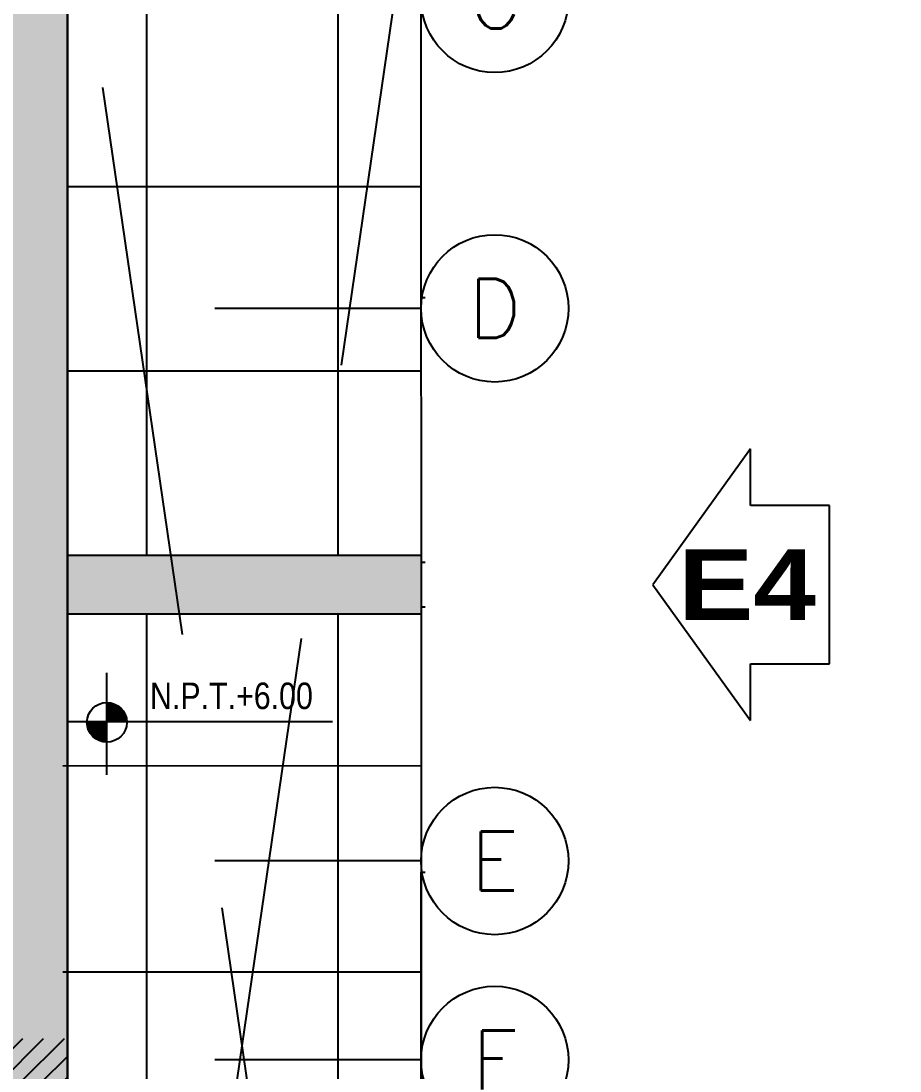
# Model space of a CAD drawing. Header units: millimetres. Extents: x -3 to 53, y -269 to 39.
# Drawn here: x 49.892 to 52.876, y 29.087 to 32.65 of the extents above; entities that cross this region are included whole.
import ezdxf
from ezdxf.enums import TextEntityAlignment as Align
from ezdxf.xclip import XClip

# ---------------------------------------------------------------- set-up
doc = ezdxf.new("R2010")
doc.units = ezdxf.units.MM
doc.header["$LTSCALE"] = 15
doc.header["$XCLIPFRAME"] = 2
for name, pattern in [('ACAD_ISO07W100', [3, 0, -3]), ('CENTER', [2, 1.25, -0.25, 0.25, -0.25]), ('HIDDEN2', [0.1875, 0.125, -0.0625]), ('PHANTOM', [63.5, 31.75, -6.35, 6.35, -6.35, 6.35, -6.35]), ('PHANTOM2', [1.25, 0.625, -0.125, 0.125, -0.125, 0.125, -0.125])]:
    doc.linetypes.add(name, pattern=pattern)
doc.layers.get('0').update_dxf_attribs({"color": 250})
for name, color, linetype in [('A-Adoquines', 250, 'Continuous'), ('A-CORTE', 250, 'CENTER'), ('A-EJES', 251, 'PHANTOM'), ('A-EST HATCH', 250, 'Continuous'), ('A-EST PLACAS', 250, 'Continuous'), ('A-MURO BAJO', 251, 'Continuous'), ('A-NIVELES-NPT', 252, 'Continuous'), ('A-PROYECCIONES', 250, 'HIDDEN2'), ('MURO CF 60', 250, 'Continuous')]:
    doc.layers.add(name, color=color, linetype=linetype)
doc.layers.add('A-MUROS', color=252, linetype='Continuous', lineweight=30)
doc.styles.add('R140', font='', dxfattribs={"height": 3.55})
doc.styles.add('R160-75', font='', dxfattribs={"height": 0.6})
doc.styles.add('R80', font='ARIALN.TTF', dxfattribs={"height": 2.03})
doc.styles.add('ROMANS', font='romans.shx', dxfattribs={"width": 0.8})
doc.styles.get('R140').set_extended_font_data('Arial Black', bold=True)
doc.styles.get('R160-75').set_extended_font_data('Arial Black', bold=True)

# ---------------------------------------------------------------- blocks, each defined once
blk = doc.blocks.new('A$C9f73720c')
at = {"layer": 'A-Adoquines'}
h = blk.add_hatch(color=256, dxfattribs=at)
h.dxf.hatch_style = 1
edge = h.paths.add_edge_path()
edge.add_arc((53.7536, 133.1449), 1, 126.1567, 162.826, ccw=False)
edge.add_line((53.1636, 133.9523), (53.6354, 135.4981))
edge.add_line((53.6354, 135.4981), (53.4441, 135.5565))
edge.add_line((53.4441, 135.5565), (52.7982, 133.4402))
h.paths.add_polyline_path([(63.4711, 131.2411), (63.6624, 131.1827), (64.0128, 132.3304), (63.8215, 132.3888)])
h.paths.add_polyline_path([(58.6232, 133.9754), (58.2728, 132.8276), (58.0815, 132.886), (58.4319, 134.0338)])
at = {"elevation": 0}
for points in [[(52.2489, 135.9213), (63.5824, 132.4618)], [(53.553, 135.2279), (58.3495, 133.7638)], [(53.3632, 134.6062), (58.1597, 133.1421)], [(57.2362, 134.3986), (56.886, 133.2508)], [(57.834, 134.2162), (57.4837, 133.0684)], [(59.1158, 133.8252), (58.7607, 132.662)], [(58.5408, 133.7054), (63.739, 132.1186)], [(59.7853, 133.6208), (59.4302, 132.4577)], [(58.351, 133.0837), (63.5492, 131.497)]]:
    blk.add_lwpolyline(points, dxfattribs=at)
blk.add_lwpolyline([(58.6232, 133.9754), (58.2728, 132.8276), (58.0815, 132.886), (58.4319, 134.0338)], close=True, dxfattribs=at)
at = {"layer": 'A-MURO BAJO'}
for p, q in [((59.4581, 137.3102, 0), (58.4559, 134.0267, 0)), ((58.5993, 133.9829, 0), (59.605, 137.2774, 0)), ((53.5878, 135.5126, 0), (57.595, 134.2892, 0)), ((57.595, 134.2892, 0), (57.6388, 134.4327, 0)), ((58.4559, 134.0267, 0), (58.5993, 133.9829, 0)), ((59.4601, 133.7201, 0), (59.5039, 133.8636, 0)), ((64.0128, 132.3304, 0), (59.4601, 133.7201, 0))]:
    blk.add_line(p, q, dxfattribs=at)
at = {"layer": 'A-PROYECCIONES'}
for p, q in [((56.0406, 134.7634, 0), (63.6563, 131.1675)), ((64.0128, 132.3305), (55.7787, 133.5891, 0))]:
    blk.add_line(p, q, dxfattribs=at)
at = {"style": 'R80'}
for height, rotation, p in [(0.09, 0.009, (39.554, 141.0046, 0)), (0.09, 0.009, (45.7984, 139.3226, 0)), (0.09, 0.009, (50.4634, 135.3578, 0)), (0.09, 0.009, (41.9784, 129.0436, 0)), (0.09, 0.009, (37.8409, 128.6089, 0)), (0.09, 0.009, (35.483, 116.3582, 0)), (0.09, 0.009, (38.5607, 113.6321, 0)), (0.09, 0.009, (45.1292, 84.3757, 0)), (0.09, 0.009, (43.9111, 83.9335, 0)), (0.09, 0.009, (43.1485, 83.401, 0)), (0.09, 0.009, (28.0067, 80.1071, 0)), (0.09, 0.009, (44.3753, 79.9046, 0)), (0.09, 0.009, (55.151, 79.2173, 0)), (0.09, 0.009, (38.2608, 76.0049)), (0.09, 0.009, (39.0036, 75.5558)), (0.09, 0.009, (27.5137, 75.2133, 0)), (0.09, 0.009, (27.5137, 75.2133, 0)), (0.09, 0.009, (39.8519, 75.1543)), (0.09, 0.009, (25.3599, 70.2709, 0)), (0.09, 0.009, (32.1646, 69.192, 0)), (0.09, 0.009, (32.1646, 69.192, 0)), (0.09, 0.009, (26.9947, 68.6392, 0)), (0.09, 0.009, (59.8504, 67.3859, 0)), (0.09, 0.009, (24.839, 65.5107, 0)), (0.09, 0.009, (24.839, 65.5107, 0)), (0.09, 0.009, (33.5008, 60.261, 0)), (0.09, 0.009, (33.5008, 60.261, 0)), (0.09, 347.3908, (17.1069, 59.2726, 0)), (0.09, 0.009, (26.4708, 59.2035, 0)), (0.09, 0.009, (26.4708, 59.2035, 0)), (0.09, 0.009, (23.1216, 58.7685, 0)), (0.09, 0.009, (23.1216, 58.7685, 0)), (0.09, 0.009, (27.6632, 55.3959, 0)), (0.09, 0.009, (27.6632, 55.3959, 0)), (0.09, 0.009, (22.2239, 54.9818, 0)), (0.09, 0.009, (22.2239, 54.9818, 0)), (0.09, 0.009, (65.7174, 53.5803, 0)), (0.09, 0.009, (38.377, 51.7166, 0)), (0.09, 0.009, (38.377, 51.7166, 0)), (0.09, 0.009, (21.0294, 51.3767, 0)), (0.09, 0.009, (21.0294, 51.3767, 0)), (0.09, 0.009, (29.4091, 50.8876, 0)), (0.09, 0.009, (29.4091, 50.8876, 0)), (0.09, 0.009, (22.5184, 48.0808, 0)), (0.09, 0.009, (22.5184, 48.0808, 0)), (0.09, 0.009, (32.8305, 47.9478, 0)), (0.09, 0.009, (38.6414, 47.9238, 0)), (0.09, 1.5576, (45.5013, 47.0033, 0)), (0.09, 1.5576, (45.5013, 47.0033, 0)), (0.09, 1.5576, (42.9613, 45.8781, 0)), (0.09, 0.009, (31.2252, 43.4352, 0)), (0.09, 0.009, (31.2252, 43.4352, 0)), (0.09, 0.009, (24.8291, 43.3056, 0)), (0.09, 0.009, (24.8291, 43.3056, 0)), (0.09, 0.009, (28.8684, 42.6092, 0)), (0.09, 0.009, (28.8684, 42.6092, 0)), (0.09, 0.009, (46.0815, 42.4048, 0)), (0.09, 0.009, (19.0307, 42.0559, 0)), (0.09, 0.009, (19.0307, 42.0559, 0)), (0.09, 0.009, (70.9067, 41.0329, 0)), (0.09, 0.009, (22.7765, 38.7407, 0)), (0.09, 0.009, (22.7765, 38.7407, 0)), (0.09, 0.009, (17.8952, 37.4624, 0)), (0.09, 0.009, (17.8952, 37.4624, 0)), (0.09, 0.009, (25.8226, 33.2142, 0)), (0.09, 0.009, (21.5027, 31.2754, 0)), (0.1403, 0.009, (43.0178, 29.8778, 0)), (0.09, 0.009, (24.3978, 29.2659, 0)), (0.09, 0.009, (49.7565, 29.0287, 0)), (0.09, 0.009, (16.51, 28.4123, 0)), (0.09, 0.009, (16.51, 28.4123, 0)), (0.09, 0.009, (40.7946, 24.893, 0)), (0.09, 0.009, (18.1268, 23.6374, 0)), (0.09, 0.009, (20.346, 20.3291, 0)), (0.09, 0.009, (38.3365, 19.4632, 0)), (0.09, 0.009, (18.2869, 15.9828, 0)), (0.09, 0.009, (36.6694, 12.5977, 0)), (0.09, 337.7998, (24.7536, 11.2334, 0)), (0.09, 0.009, (33.5928, 10.3508, 0)), (0.09, 337.7998, (21.6109, 10.1247, 0)), (0.09, 337.7998, (16.5605, 9.5998, 0)), (0.09, 337.7998, (29.9414, 8.9534, 0)), (0.09, 337.7998, (31.6402, 7.9561, 0)), (0.09, 337.7998, (26.736, 7.7966, 0)), (0.09, 337.7998, (32.0288, 7.0232, 0)), (0.09, 0.009, (16.5347, 5.5678, 0)), (0.09, 0.009, (23.3239, 5.5763, 0)), (0.09, 0.009, (34.4718, 3.6379, 0))]:
    blk.add_attdef('N.P.T.+0.00', text='', height=height, rotation=rotation, dxfattribs=at).set_placement(p, align=Align.MIDDLE_CENTER)
for p in [(49.9263, 138.2431, 0), (56.6904, 136.252, 0), (60.5336, 135.5237, 0), (42.6322, 135.1839), (46.2516, 126.9171), (35.1548, 97.8545, 0), (31.2618, 93.9445, 0), (17.9393, 86.8861, 0), (34.7444, 85.6148, 0), (35.5048, 81.4636, 0), (34.6534, 76.9929, 0), (59.6668, 73.2509), (40.4113, 65.8421, 0), (43.5611, 65.2125, 0), (64.4681, 61.3857), (43.9111, 51.4927, 0), (32.9744, 51.0828, 0), (48.0327, 50.0735, 0), (69.3242, 50.0814, 0), (52.9599, 39.4701, 0), (74.4159, 35.7467, 0)]:
    blk.add_attdef('N.P.T.+0.00', text='', height=0.2109, dxfattribs=at).set_placement(p, align=Align.MIDDLE_CENTER)
blk = doc.blocks.new('est_P1')
at = {"layer": 'A-EST HATCH'}
h = blk.add_hatch(color=256, dxfattribs=at)
h.dxf.hatch_style = 1
h.paths.add_polyline_path([(-9.144, -13.7899), (-9.144, -7.725), (-10.644, -7.725), (-10.644, -8.475), (-10.794, -8.475), (-10.794, -7.525), (-8.994, -7.525), (-8.994, -8.4), (-7.494, -8.4), (-7.494, -7.9), (-7.344, -7.9), (-7.344, -8.6), (-8.994, -8.6), (-8.994, -13.7899)])
h.paths.add_polyline_path([(-30.244, -3.725), (-28.644, -3.725), (-28.644, -0.625), (-29.844, -0.625), (-29.844, -0.475), (-28.494, -0.475), (-28.494, -3.875), (-30.244, -3.875)])
h.paths.add_polyline_path([(-31.044, -0.475), (-31.194, -0.475), (-31.194, -3.875), (-31.044, -3.875)])
h.paths.add_polyline_path([(-36.544, 0), (-36.844, 0), (-36.844, -0.15), (-36.694, -0.15), (-36.694, -3.225), (-36.544, -3.225)])
h.paths.add_polyline_path([(-33.594, -0.625), (-33.594, -3.725), (-31.994, -3.725), (-31.994, -3.875), (-33.744, -3.875), (-33.744, -0.475), (-32.394, -0.475), (-32.394, -0.625)])
h.paths.add_polyline_path([(-42.844, -0.15), (-43.444, -0.15), (-43.444, 0), (-42.694, 0), (-42.694, -3.4), (-43.844, -3.4), (-43.844, -3.25), (-42.844, -3.25)])
h.paths.add_polyline_path([(-44.644, 0), (-44.644, -3.4), (-44.794, -3.4), (-44.794, 0)])
h.paths.add_polyline_path([(-45.594, -3.25), (-47.194, -3.25), (-47.194, -0.15), (-45.994, -0.15), (-45.994, 0), (-47.344, 0), (-47.344, -3.4), (-45.594, -3.4)])
h.paths.add_polyline_path([(-42.844, -13.7), (-43.444, -13.7), (-43.444, -13.85), (-42.694, -13.85), (-42.694, -10.45), (-43.844, -10.45), (-43.844, -10.6), (-42.844, -10.6)])
h.paths.add_polyline_path([(-44.644, -13.85), (-44.644, -10.45), (-44.794, -10.45), (-44.794, -13.85)])
h.paths.add_polyline_path([(-45.594, -10.6), (-47.194, -10.6), (-47.194, -13.7), (-45.994, -13.7), (-45.994, -13.85), (-47.344, -13.85), (-47.344, -10.45), (-45.594, -10.45)])
h.paths.add_polyline_path([(-39.994, -10.35), (-39.844, -10.35), (-39.844, -13.6999), (-39.694, -13.6999), (-39.694, -13.8499), (-39.994, -13.8499)])
h.paths.add_polyline_path([(-30.244, -10.125), (-28.644, -10.125), (-28.644, -13.225), (-29.844, -13.225), (-29.844, -13.375), (-28.494, -13.375), (-28.494, -9.975), (-30.244, -9.975)])
h.paths.add_polyline_path([(-31.044, -13.375), (-31.194, -13.375), (-31.194, -9.975), (-31.044, -9.975)])
h.paths.add_polyline_path([(-36.544, -13.85), (-36.844, -13.8499), (-36.844, -13.7), (-36.694, -13.7), (-36.694, -10.625), (-36.544, -10.625)])
h.paths.add_polyline_path([(-33.594, -13.225), (-33.594, -10.125), (-31.994, -10.125), (-31.994, -9.975), (-33.744, -9.975), (-33.744, -13.375), (-32.394, -13.375), (-32.394, -13.225)])
h.paths.add_polyline_path([(-17.094, -3.725), (-18.694, -3.725), (-18.694, -0.625), (-17.494, -0.625), (-17.494, -0.475), (-18.844, -0.475), (-18.844, -3.875), (-17.094, -3.875)])
h.paths.add_polyline_path([(-16.294, -0.475), (-16.144, -0.475), (-16.144, -3.875), (-16.294, -3.875)])
h.paths.add_polyline_path([(-10.494, 0), (-10.494, -0.15), (-10.644, -0.15), (-10.644, -3.225), (-10.794, -3.225), (-10.794, 0)])
h.paths.add_polyline_path([(-13.744, -0.625), (-13.744, -3.725), (-15.344, -3.725), (-15.344, -3.875), (-13.594, -3.875), (-13.594, -0.475), (-14.944, -0.475), (-14.944, -0.625)])
h.paths.add_polyline_path([(-8.994, -5.25), (-7.344, -5.25), (-7.344, -5.95), (-7.494, -5.95), (-7.494, -5.45), (-8.994, -5.45), (-8.994, -6.325), (-10.794, -6.325), (-10.794, -5.375), (-10.644, -5.375), (-10.644, -6.125), (-9.144, -6.125), (-9.144, -0.06), (-8.994, -0.06)])
h.paths.add_polyline_path([(-4.494, -0.15), (-3.894, -0.15), (-3.894, 0), (-4.644, 0), (-4.644, -3.4), (-3.494, -3.4), (-3.494, -3.25), (-4.494, -3.25)])
h.paths.add_polyline_path([(-2.694, 0), (-2.694, -3.4), (-2.544, -3.4), (-2.544, 0)])
h.paths.add_polyline_path([(-1.744, -3.25), (-0.144, -3.25), (-0.144, -0.15), (-1.344, -0.15), (-1.344, 0), (0.006, 0), (0.006, -3.4), (-1.744, -3.4)])
h.paths.add_polyline_path([(-2.694, -13.85), (-2.694, -10.4499), (-2.544, -10.4499), (-2.544, -13.85)])
h.paths.add_polyline_path([(-1.744, -10.5999), (-0.144, -10.5999), (-0.144, -13.7), (-1.344, -13.7), (-1.344, -13.85), (0.006, -13.85), (0.006, -10.4499), (-1.744, -10.4499)])
h.paths.add_polyline_path([(-7.344, -10.35), (-7.494, -10.35), (-7.494, -13.6999), (-7.644, -13.6999), (-7.644, -13.8499), (-7.344, -13.85)])
h.paths.add_polyline_path([(-17.094, -10.125), (-18.694, -10.125), (-18.694, -13.225), (-17.494, -13.225), (-17.494, -13.375), (-18.844, -13.375), (-18.844, -9.975), (-17.094, -9.975)])
h.paths.add_polyline_path([(-16.294, -13.375), (-16.144, -13.375), (-16.144, -9.975), (-16.294, -9.975)])
h.paths.add_polyline_path([(-10.794, -13.85), (-10.494, -13.8499), (-10.494, -13.6999), (-10.644, -13.7), (-10.644, -10.625), (-10.794, -10.625)])
h.paths.add_polyline_path([(-13.744, -13.225), (-13.744, -10.125), (-15.344, -10.125), (-15.344, -9.975), (-13.594, -9.975), (-13.594, -13.375), (-14.944, -13.375), (-14.944, -13.225)])
h.paths.add_polyline_path([(-38.344, -7.525), (-36.544, -7.525), (-36.544, -8.475), (-36.694, -8.475), (-36.694, -7.725), (-38.194, -7.725), (-38.194, -13.7899), (-38.344, -13.7899), (-38.344, -8.6), (-39.994, -8.6), (-39.994, -7.9), (-39.844, -7.9), (-39.844, -8.4), (-38.344, -8.4)])
h.paths.add_polyline_path([(-4.644, -13.85), (-4.644, -10.4499), (-3.494, -10.4499), (-3.494, -10.5999), (-4.494, -10.5999), (-4.494, -13.7), (-3.894, -13.7), (-3.894, -13.85)])
h.paths.add_polyline_path([(-1.7407, -5.5), (-1.594, -5.5), (-1.594, -4.3), (-3.744, -4.3), (-3.744, -4.45), (-3.294, -4.45), (-3.294, -6.05), (-3.094, -6.05), (-3.094, -4.45), (-1.744, -4.45), (-1.744, -5.5)], flags=17)
h.paths.add_polyline_path([(-1.7407, -8.3499), (-1.594, -8.3499), (-1.594, -9.5499), (-3.744, -9.5499), (-3.744, -9.3999), (-3.294, -9.4), (-3.294, -7.8), (-3.094, -7.8), (-3.094, -9.4), (-1.744, -9.3999), (-1.744, -8.3499)], flags=17)
h.paths.add_polyline_path([(-7.494, -6.85), (-4.644, -6.85), (-4.644, -4.3), (-4.494, -4.3), (-4.494, -6.85), (-1.744, -6.85), (-1.744, -6.25), (-1.594, -6.25), (-1.594, -6.85), (1.156, -6.85), (1.156, -2.8), (1.356, -2.8), (1.356, -11.05), (1.156, -11.05), (1.156, -7), (-1.594, -7), (-1.594, -7.5999), (-1.744, -7.5999), (-1.744, -7), (-4.494, -7), (-4.494, -9.5499), (-4.644, -9.5499), (-4.644, -7), (-7.494, -7)])
h.paths.add_polyline_path([(-7.344, 0), (-7.344, -3.5), (-7.494, -3.5), (-7.494, -0.15), (-7.644, -0.15), (-7.644, 0)])
h.paths.add_polyline_path([(-38.344, -0.06), (-38.344, -5.25), (-39.994, -5.25), (-39.994, -5.95), (-39.844, -5.95), (-39.844, -5.45), (-38.344, -5.45), (-38.344, -6.325), (-36.544, -6.325), (-36.544, -5.375), (-36.694, -5.375), (-36.694, -6.125), (-38.194, -6.125), (-38.194, -0.06)])
h.paths.add_polyline_path([(-45.744, -6.85), (-48.494, -6.85), (-48.494, -2.8), (-48.694, -2.8), (-48.694, -11.0499), (-48.494, -11.0499), (-48.494, -6.9999), (-45.744, -7), (-45.744, -7.6), (-45.594, -7.6), (-45.594, -7), (-42.844, -7), (-42.844, -9.55), (-42.694, -9.55), (-42.694, -6.9999), (-39.8439, -6.9999), (-39.8439, -6.85), (-42.694, -6.85), (-42.694, -4.3), (-42.844, -4.3), (-42.844, -6.85), (-45.594, -6.85), (-45.594, -6.25), (-45.744, -6.25)])
h.paths.add_polyline_path([(-39.994, 0), (-39.694, 0), (-39.694, -0.15), (-39.844, -0.15), (-39.8439, -3.5), (-39.994, -3.5)])
h.paths.add_polyline_path([(-45.5972, -5.5), (-45.744, -5.5), (-45.744, -4.3), (-43.594, -4.3), (-43.594, -4.45), (-44.044, -4.45), (-44.044, -6.05), (-44.244, -6.05), (-44.244, -4.45), (-45.594, -4.45), (-45.594, -5.5)], flags=17)
h.paths.add_polyline_path([(-45.5972, -8.35), (-45.744, -8.35), (-45.744, -9.55), (-43.594, -9.55), (-43.594, -9.4), (-44.044, -9.4), (-44.044, -7.8), (-44.244, -7.8), (-44.244, -9.4), (-45.594, -9.4), (-45.594, -8.35)], flags=17)
h.paths.add_polyline_path([(-25.344, -6.325), (-25.494, -6.325), (-25.494, -2.625), (-25.344, -2.625)])
h.paths.add_polyline_path([(-21.094, -6.325), (-11.694, -6.325), (-11.694, -6.175), (-15.244, -6.175), (-15.244, -4.775), (-15.444, -4.775), (-15.444, -6.175), (-18.344, -6.175), (-18.344, -4.775), (-18.494, -4.775), (-18.494, -6.175), (-20.894, -6.175), (-20.894, -4.925), (-19.244, -4.925), (-19.244, -4.775), (-21.519, -4.775), (-21.519, -4.925), (-21.094, -4.925)])
h.paths.add_polyline_path([(-21.544, -6.325), (-23.544, -6.325), (-23.544, -6.175), (-21.694, -6.175), (-21.694, -2.775), (-23.544, -2.775), (-23.544, -2.625), (-21.694, -2.625), (-21.694, -0.475), (-20.844, -0.475), (-20.844, -0.625), (-21.544, -0.625)])
h.paths.add_polyline_path([(-26.244, -4.925), (-26.244, -6.325), (-35.644, -6.325), (-35.644, -6.175), (-32.094, -6.175), (-32.094, -4.775), (-31.894, -4.775), (-31.894, -6.175), (-28.994, -6.175), (-28.994, -4.775), (-28.844, -4.775), (-28.844, -6.175), (-26.444, -6.175), (-26.444, -4.925), (-28.094, -4.925), (-28.094, -4.775), (-25.899, -4.7733), (-25.899, -4.9233)])
h.paths.add_polyline_path([(-25.874, -0.6233), (-26.494, -0.625), (-26.494, -0.475), (-25.674, -0.4733), (-25.674, -6.3233), (-25.874, -6.3233)])
h.paths.add_polyline_path([(-25.674, -9.0983), (-25.674, -13.3733), (-26.494, -13.375), (-26.494, -13.225), (-25.874, -13.2233), (-25.874, -9.0983)])
h.paths.add_polyline_path([(-27.644, -9.075), (-27.644, -8.925), (-25.874, -8.9234), (-25.874, -7.6733), (-28.394, -7.675), (-28.394, -9.075), (-28.544, -9.075), (-28.544, -7.675), (-31.894, -7.675), (-31.894, -9.075), (-32.094, -9.075), (-32.094, -7.675), (-35.644, -7.675), (-35.644, -7.525), (-25.674, -7.5234), (-25.674, -9.0733)])
h.paths.add_polyline_path([(-19.694, -9.075), (-19.694, -8.925), (-21.494, -8.925), (-21.494, -7.675), (-18.944, -7.675), (-18.944, -9.075), (-18.794, -9.075), (-18.794, -7.675), (-15.444, -7.675), (-15.444, -9.075), (-15.244, -9.075), (-15.244, -7.675), (-11.694, -7.675), (-11.694, -7.525), (-21.694, -7.525), (-21.694, -9.075)])
h.paths.add_polyline_path([(-22.694, -12.8249), (-25.344, -12.825), (-25.344, -10.175), (-22.994, -10.175), (-22.994, -9.625), (-22.694, -9.625), (-22.694, -9.475), (-23.144, -9.475), (-23.144, -10.025), (-25.344, -10.025), (-25.344, -7.675), (-24.144, -7.675), (-24.144, -7.525), (-25.494, -7.525), (-25.494, -12.975), (-22.694, -12.975)])
h.paths.add_polyline_path([(-21.694, -13.375), (-20.844, -13.375), (-20.844, -13.225), (-21.544, -13.225), (-21.544, -9.1), (-21.694, -9.1)])
at = {"layer": 'A-EST PLACAS', "elevation": 0}
blk.add_lwpolyline([(-7.494, -6.85), (-4.644, -6.85), (-4.644, -4.3), (-4.494, -4.3), (-4.494, -6.85), (-1.744, -6.85), (-1.744, -6.25), (-1.594, -6.25), (-1.594, -6.85), (1.156, -6.85), (1.156, -2.8), (1.356, -2.8), (1.356, -11.05), (1.156, -11.05), (1.156, -7), (-1.594, -7), (-1.594, -7.5999), (-1.744, -7.5999), (-1.744, -7), (-4.494, -7), (-4.494, -9.5499), (-4.644, -9.5499), (-4.644, -7), (-7.494, -7)], close=True, dxfattribs=at)
blk = doc.blocks.new('SIM NIVEL PLANTA')
at = {"linetype": 'Continuous'}
h = blk.add_hatch(dxfattribs=at)
h.set_pattern_fill('_USER', color=256, scale=0.089997, angle=45, style=0, pattern_type=0)
h.set_pattern_definition([(45, (31854.49523, 23864.84028), (-0.06363728001, 0.06363728001), [])])
h.paths.add_polyline_path([(-17.329, 0), (-15.979, 0, 0.409209), (-17.329, 1.327)])
h.paths.add_polyline_path([(-18.679, 0, 0.004279), (-18.679, -0.023, 0.414214), (-17.329, -1.373), (-17.329, 0)])
for p, q in [((-17.329, -3.577), (-17.329, 3.344)), ((-2, 0), (-20, 0))]:
    blk.add_line(p, q)
blk.add_circle((-17.329, -0.023), 1.35, dxfattribs=at)
at = {"style": 'R80'}
blk.add_attdef('N.P.T.+0.00', text='', height=1.8, dxfattribs=at).set_placement((-8.871, 1.774), align=Align.MIDDLE_CENTER)
blk = doc.blocks.new('*U107')
blk.add_lwpolyline([(-4.5, 4.5), (0, 4.5), (0, 7.714), (5.54, 0), (0, -7.714), (0, -4.5), (-4.5, -4.5)], close=True)
at = {"linetype": 'Continuous', "style": 'R140'}
blk.add_attdef('ELEVACION', text='', height=3.55, dxfattribs=at).set_placement((0, 0.002), align=Align.MIDDLE_CENTER)
blk = doc.blocks.new('Cortes-Elev.')
at = {"layer": 'A-CORTE', "linetype": 'CENTER', "ltscale": 0.5}
ref = blk.add_blockref('*U107', (52.3681, 30.7375), dxfattribs=dict(at, xscale=-0.05980032655866058, yscale=0.05980032655866058, zscale=0.05980032655866058))
ref.add_attrib('ELEVACION', 'E4', dxfattribs={"layer": '0', "linetype": 'Continuous', "height": 0.2392, "style": 'R160-75'}).set_placement((52.3573, 30.7376), align=Align.MIDDLE_CENTER)
blk = doc.blocks.new('Ejes_Torre G')
at = {"layer": 'A-EJES', "linetype": 'PHANTOM2', "ltscale": 0.5}
for points in [[(51.2504, 9.475), (50.55, 9.475)], [(51.2504, 7.6), (50.55, 7.6)], [(51.2504, 6.925), (50.55, 6.925)]]:
    blk.add_lwpolyline(points, dxfattribs=at)
at = {"layer": 'A-EJES', "linetype": 'Continuous'}
for centre in [(51.5004, 10.525), (51.5004, 9.475), (51.5004, 7.6), (51.5004, 6.925)]:
    blk.add_circle(centre, 0.25, dxfattribs=at)
at = {"layer": 'A-EJES', "linetype": 'Continuous', "style": 'ROMANS'}
for s, p in [('C', (51.5004, 10.525)), ('D', (51.5004, 9.475)), ('E', (51.5004, 7.6)), ('F', (51.5004, 6.925))]:
    blk.add_text(s, height=0.2, rotation=0, dxfattribs=at).set_placement(p, align=Align.MIDDLE_CENTER)

msp = doc.modelspace()

# ---------------------------------------------------------------- block references
at = {"linetype": 'ACAD_ISO07W100', "ltscale": 5}
ref = msp.add_blockref('A$C9f73720c', (-94.0043, 47.5864), dxfattribs=dict(at, rotation=286.9770955472961))
XClip(ref).set_block_clipping_path([(53.9739667831, 80.2683385944), (69.3730303047, 130.7085147865), (51.0595701083, 136.2994971771), (35.6605065867, 85.8593209849)])

# ---------------------------------------------------------------- next in the draw order: hatches: boundary and pattern name
at = {"layer": 'MURO CF 60'}
h = msp.add_hatch(dxfattribs=at)
h.set_pattern_fill('_USER', color=256, scale=0.05, angle=45, pattern_type=0)
h.set_pattern_definition([(45, (359.999405, -25.002057), (-0.035355339, 0.035355339), [])])
h.paths.add_polyline_path([(50.0494, 29.1979), (41.3494, 29.1979), (41.3494, 29.0479), (45.1994, 29.0479), (45.1994, 29.0479), (45.3494, 29.0479), (50.0494, 29.0479)])

# ---------------------------------------------------------------- next in the draw order: linework, layer by layer
at = {"layer": 'A-MUROS', "elevation": 0}
msp.add_lwpolyline([(47.1, 29.2), (49.85, 29.2), (49.85, 33.25), (50.05, 33.25), (50.05, 25), (49.85, 25), (49.85, 29.05), (47.1, 29.05)], dxfattribs=at)

# ---------------------------------------------------------------- next in the draw order: block references
msp.add_blockref('est_P1', (48.694, 36.0499, 0))
at = {"layer": 'A-CORTE'}
msp.add_blockref('Cortes-Elev.', (0, 0), dxfattribs=at)
at = {"layer": 'A-MUROS'}
msp.add_blockref('Ejes_Torre G', (0, 22.2), dxfattribs=at)
at = {"layer": 'A-NIVELES-NPT', "xscale": 0.05, "yscale": 0.05, "zscale": 0.05}
msp.add_blockref('SIM NIVEL PLANTA', (51.05, 30.2716), dxfattribs=at).add_auto_attribs({'N.P.T.+0.00': 'N.P.T.+6.00'})

doc.saveas('drawing.dxf')
